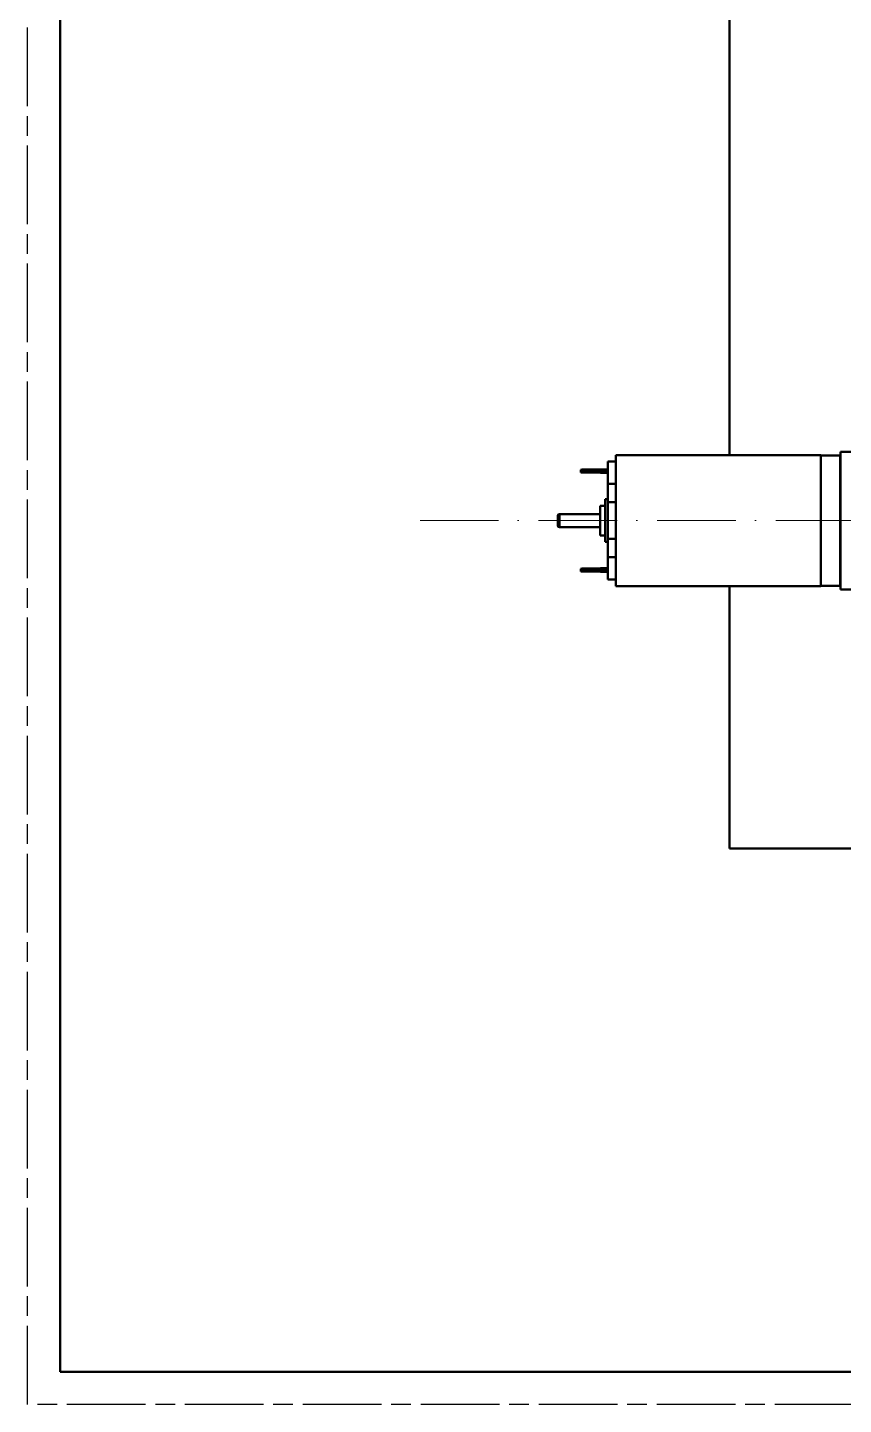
# Model space of a CAD drawing. Header units: millimetres. Extents: x 98 to 4367, y -12 to 2058.
# Drawn here: x 1981.4 to 2105.8, y 493.8 to 703.8 of the extents above; entities that cross this region are included whole.
import ezdxf

# ---------------------------------------------------------------- set-up
doc = ezdxf.new("R2010")
doc.units = ezdxf.units.MM
doc.linetypes.add('ACAD_ISO10W100', pattern=[18, 12, -3, 0, -3])
doc.linetypes.add('AM_ISO08W050', pattern=[18, 12, -1.5, 3, -1.5])
doc.layers.get('0').update_dxf_attribs({"lineweight": 50})
doc.layers.add('niewidoczna', color=7, linetype='AM_ISO08W050', lineweight=30, plot=False)
doc.layers.add('Osie', color=50, linetype='ACAD_ISO10W100', lineweight=13)

msp = doc.modelspace()

# ---------------------------------------------------------------- linework, layer by layer
for p, q in [((1986.36, 498.757), (1986.36, 908.757)), ((2088.439, 710.059), (2088.439, 638.559, 0)), ((2071.116, 638.559, 0), (2071.116, 628.559, 0)), ((2102.416, 638.559, 0), (2071.116, 638.559, 0)), ((2102.416, 628.559, 0), (2102.416, 638.559, 0)), ((2105.341, 638.509, 0), (2102.416, 638.509, 0)), ((2105.341, 628.559, 0), (2105.341, 638.509, 0)), ((2139.856, 639.07, 0), (2105.416, 639.059, 0)), ((2105.416, 639.059, 0), (2105.416, 618.059, 0)), ((2065.766, 636.298, 0), (2065.966, 636.327, 0)), ((2068.766, 636.327, 0), (2065.966, 636.327, 0)), ((2065.966, 636.327, 0), (2065.966, 636.08, 0)), ((2069.916, 636.364, 0), (2068.766, 636.364, 0)), ((2068.766, 636.364, 0), (2068.766, 636.327, 0)), ((2068.766, 636.327, 0), (2068.766, 636.12, 0)), ((2069.916, 637.559, 0), (2069.916, 637.553, 0)), ((2071.116, 637.559, 0), (2069.916, 637.559, 0)), ((2069.916, 637.553, 0), (2069.916, 637.257, 0)), ((2069.916, 637.257, 0), (2069.916, 628.559, 0)), ((2105.416, 637.809, 0), (2105.341, 637.809, 0)), ((2105.416, 628.559, 0), (2105.416, 637.809, 0)), ((2065.766, 636.298, 0), (2065.766, 636.15, 0)), ((2065.966, 636.12, 0), (2065.766, 636.15, 0)), ((2065.766, 636.15, 0), (2065.766, 635.903, 0)), ((2065.966, 636.08, 0), (2065.766, 636.051, 0)), ((2065.766, 635.903, 0), (2065.966, 635.873, 0)), ((2065.966, 636.12, 0), (2068.766, 636.12, 0)), ((2065.966, 636.12, 0), (2065.966, 635.873, 0)), ((2065.966, 636.08, 0), (2068.766, 636.08, 0)), ((2068.766, 635.873, 0), (2065.966, 635.873, 0)), ((2068.766, 636.083, 0), (2068.766, 636.12, 0)), ((2069.916, 636.083, 0), (2068.766, 636.083, 0)), ((2068.766, 635.836, 0), (2068.766, 636.083, 0)), ((2069.916, 635.836, 0), (2068.766, 635.836, 0)), ((2071.116, 634.153, 0), (2069.916, 634.153, 0)), ((2071.116, 634.153, 0), (2071.116, 632.753, 0)), ((2071.116, 632.753, 0), (2071.116, 631.353, 0)), ((2068.716, 630.809, 0), (2068.716, 628.559, 0)), ((2069.466, 630.809, 0), (2068.716, 630.809, 0)), ((2069.466, 631.809, 0), (2069.466, 628.559, 0)), ((2069.916, 631.809, 0), (2069.466, 631.809, 0)), ((2069.916, 631.353, 0), (2071.116, 631.353, 0)), ((2062.266, 629.309, 0), (2062.266, 628.559, 0)), ((2062.266, 628.559, 0), (2062.266, 627.809, 0)), ((2062.516, 628.559, 0), (2062.516, 629.559, 0)), ((2062.516, 629.559, 0), (2062.516, 628.559, 0)), ((2068.716, 629.559, 0), (2062.516, 629.559, 0)), ((2062.516, 627.559, 0), (2062.516, 628.559, 0)), ((2062.516, 628.559, 0), (2062.516, 627.559, 0)), ((2068.716, 628.559, 0), (2068.716, 626.309, 0)), ((2069.466, 628.559, 0), (2069.466, 625.309, 0)), ((2069.916, 619.559, 0), (2069.916, 628.559, 0)), ((2071.116, 628.559, 0), (2071.116, 618.559, 0)), ((2102.416, 618.559, 0), (2102.416, 628.559, 0)), ((2105.341, 618.609, 0), (2105.341, 628.559, 0)), ((2105.416, 619.309, 0), (2105.416, 628.559, 0)), ((2062.516, 627.559, 0), (2068.716, 627.559, 0)), ((2068.716, 626.309, 0), (2069.466, 626.309, 0)), ((2069.466, 625.309, 0), (2069.916, 625.309, 0)), ((2071.116, 625.766, 0), (2069.916, 625.766, 0)), ((2071.116, 625.766, 0), (2071.116, 624.366, 0)), ((2071.116, 624.366, 0), (2071.116, 622.966, 0)), ((2069.916, 622.966, 0), (2071.116, 622.966, 0)), ((2065.766, 621.215, 0), (2065.966, 621.245, 0)), ((2065.766, 621.215, 0), (2065.766, 621.068, 0)), ((2065.966, 621.038, 0), (2065.766, 621.068, 0)), ((2065.766, 620.82, 0), (2065.766, 621.068, 0)), ((2065.966, 620.998, 0), (2065.766, 620.968, 0)), ((2065.766, 620.82, 0), (2065.966, 620.791, 0)), ((2065.966, 621.245, 0), (2068.766, 621.245, 0)), ((2065.966, 620.998, 0), (2065.966, 621.245, 0)), ((2065.966, 621.038, 0), (2068.766, 621.038, 0)), ((2065.966, 620.791, 0), (2065.966, 621.038, 0)), ((2068.766, 620.998, 0), (2065.966, 620.998, 0)), ((2068.766, 620.791, 0), (2065.966, 620.791, 0)), ((2069.916, 621.282, 0), (2068.766, 621.282, 0)), ((2068.766, 621.282, 0), (2068.766, 621.245, 0)), ((2068.766, 621.245, 0), (2068.766, 621.038, 0)), ((2068.766, 621.038, 0), (2068.766, 621.001, 0)), ((2068.766, 621.001, 0), (2069.916, 621.001, 0)), ((2068.766, 620.754, 0), (2068.766, 621.001, 0)), ((2069.916, 620.754, 0), (2068.766, 620.754, 0)), ((2069.916, 619.565, 0), (2070.766, 619.565, 0)), ((2069.916, 619.559, 0), (2071.116, 619.559, 0)), ((2071.116, 618.559, 0), (2102.416, 618.559, 0)), ((2088.439, 578.559, 0), (2088.439, 618.559, 0)), ((2102.416, 618.609, 0), (2105.341, 618.609, 0)), ((2105.341, 619.309, 0), (2105.416, 619.309, 0)), ((2105.416, 618.059, 0), (2139.853, 618.102, 0)), ((2088.439, 578.559, 0), (2189.847, 578.559, 0)), ((2570.36, 498.757), (1986.36, 498.757))]:
    msp.add_line(p, q)
for centre, start, end in [((2062.516, 629.309, 0), 90.00036, 180.00034), ((2062.516, 627.809, 0), 179.99966, 269.99964)]:
    msp.add_arc(centre, 0.25, start, end)
at = {"layer": 'niewidoczna'}
for p, q in [((1981.36, 493.757), (1981.36, 913.757)), ((2575.36, 493.757), (1981.36, 493.757))]:
    msp.add_line(p, q, dxfattribs=at)
at = {"layer": 'Osie'}
msp.add_line((2041.238, 628.559, 0), (2333.274, 628.559, 0), dxfattribs=at)

doc.saveas('drawing.dxf')
